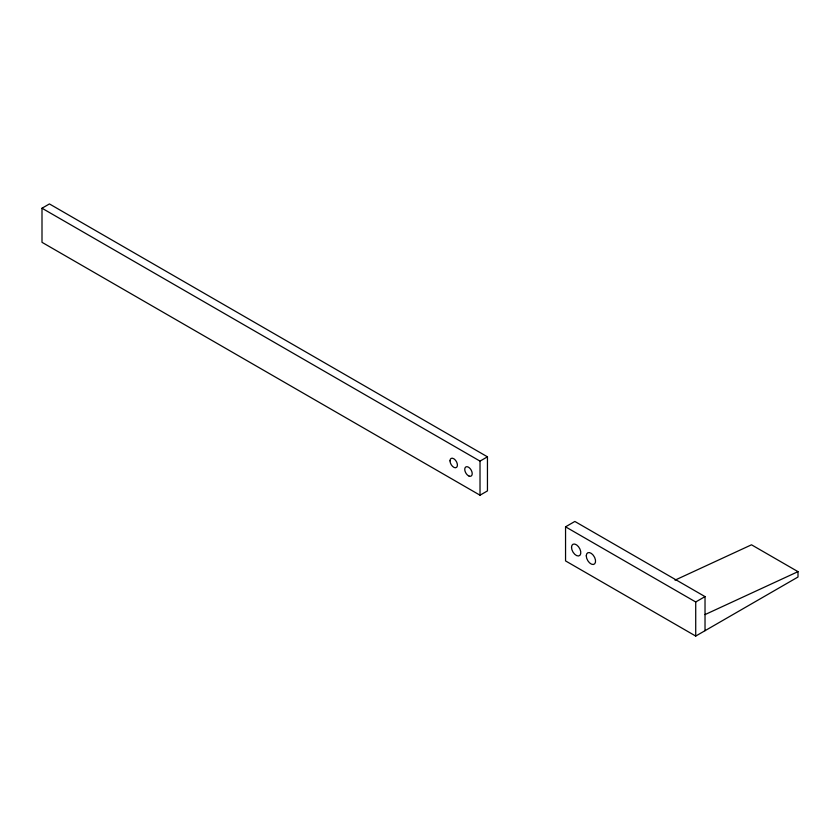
<?xml version="1.0" encoding="UTF-8"?>
<svg xmlns="http://www.w3.org/2000/svg" width="840" height="840" viewBox="0 0 840 840"><rect width="100%" height="100%" fill="white"/><g stroke="black" fill="none" stroke-linecap="round" stroke-linejoin="round"><path stroke-width="1.26" d="M42 208.226L49.434 203.931L487.452 456.824L487.452 490.906L480.018 495.201L42 242.319L42 208.226L480.018 461.118L487.452 456.824M675.014 580.146L751.506 544.803L798 571.651L798 577.017L695.72 636.069L565.551 560.91L565.551 526.827L574.854 521.451L705.023 596.61L705.023 630.693M565.551 526.827L695.72 601.976L705.023 596.61M705.023 614.597L798 571.651M695.72 601.976L695.72 636.069M480.018 461.118L480.018 495.201M469.067 476.081L468.101 475.556A5.261 3.035 60 0 1 464.804 470.064L464.782 468.919A5.261 3.035 60 0 1 468.374 467.145A5.261 3.035 60 0 1 472.154 472.941L472.175 474.075A5.261 3.035 60 0 1 469.067 476.081M571.515 547.312A6.573 3.801 60 0 0 578.487 555.986A6.573 3.801 60 0 0 578.487 546.683A6.573 3.801 60 0 0 571.515 547.312M586.278 555.828A6.573 3.801 60 0 0 593.25 564.501A6.573 3.801 60 0 0 593.25 555.208A6.573 3.801 60 0 0 586.278 555.828M449.999 460.834A5.261 3.035 60 0 0 455.574 467.765A5.261 3.035 60 0 0 455.574 460.331A5.261 3.035 60 0 0 449.999 460.834"/></g></svg>
